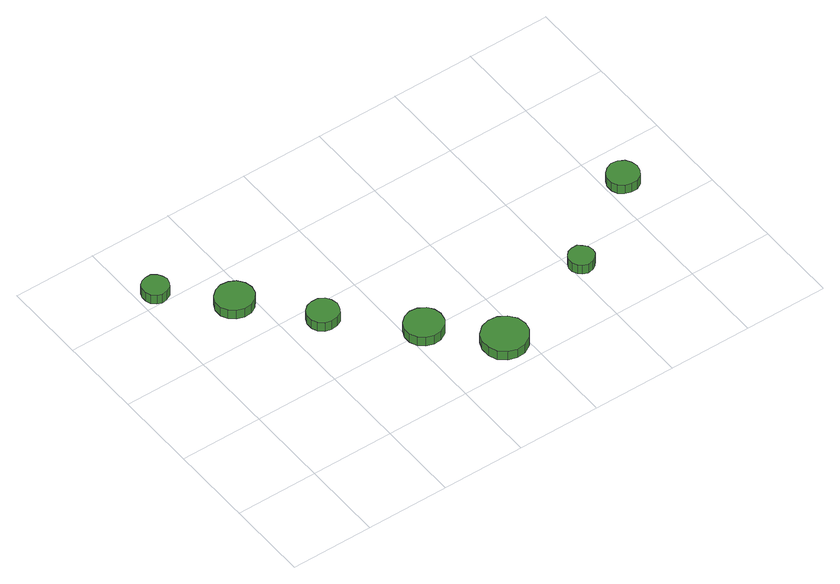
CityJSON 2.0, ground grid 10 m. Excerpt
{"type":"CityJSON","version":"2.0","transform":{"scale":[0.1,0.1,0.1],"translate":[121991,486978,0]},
"CityObjects":{
"tree1":{"type":"SolitaryVegetationObject","attributes":{"function":"something"},"geometry":[{"type":"MultiSurface","lod":"1","boundaries":[[[0,1,2,3,4,5,6,7,8,9,10,11,12,13,14]],[[15,16,17,18,19,20,21,22,23,24,25,26,27,28,29]],[[0,29,28,1]],[[1,28,27,2]],[[2,27,26,3]],[[3,26,25,4]],[[4,25,24,5]],[[5,24,23,6]],[[6,23,22,7]],[[7,22,21,8]],[[8,21,20,9]],[[9,20,19,10]],[[10,19,18,11]],[[11,18,17,12]],[[12,17,16,13]],[[13,16,15,14]],[[14,15,29,0]]]}]},
"tree2":{"type":"SolitaryVegetationObject","attributes":{"function":"something"},"geometry":[{"type":"MultiSurface","lod":"1","boundaries":[[[30,31,32,33,34,35,36,37,38,39,40,41,42,43,44]],[[45,46,47,48,49,50,51,52,53,54,55,56,57,58,59]],[[30,59,58,31]],[[31,58,57,32]],[[32,57,56,33]],[[33,56,55,34]],[[34,55,54,35]],[[35,54,53,36]],[[36,53,52,37]],[[37,52,51,38]],[[38,51,50,39]],[[39,50,49,40]],[[40,49,48,41]],[[41,48,47,42]],[[42,47,46,43]],[[43,46,45,44]],[[44,45,59,30]]]}]},
"tree3":{"type":"SolitaryVegetationObject","attributes":{"function":"something"},"geometry":[{"type":"MultiSurface","lod":"1","boundaries":[[[60,61,62,63,64,65,66,67,68,69,70,71,72,73,74]],[[75,76,77,78,79,80,81,82,83,84,85,86,87,88,89]],[[60,89,88,61]],[[61,88,87,62]],[[62,87,86,63]],[[63,86,85,64]],[[64,85,84,65]],[[65,84,83,66]],[[66,83,82,67]],[[67,82,81,68]],[[68,81,80,69]],[[69,80,79,70]],[[70,79,78,71]],[[71,78,77,72]],[[72,77,76,73]],[[73,76,75,74]],[[74,75,89,60]]]}]},
"tree4":{"type":"SolitaryVegetationObject","attributes":{"function":"something"},"geometry":[{"type":"MultiSurface","lod":"1","boundaries":[[[90,91,92,93,94,95,96,97,98,99,100,101,102,103,104]],[[105,106,107,108,109,110,111,112,113,114,115,116,117,118,119]],[[90,119,118,91]],[[91,118,117,92]],[[92,117,116,93]],[[93,116,115,94]],[[94,115,114,95]],[[95,114,113,96]],[[96,113,112,97]],[[97,112,111,98]],[[98,111,110,99]],[[99,110,109,100]],[[100,109,108,101]],[[101,108,107,102]],[[102,107,106,103]],[[103,106,105,104]],[[104,105,119,90]]]}]},
"tree5":{"type":"SolitaryVegetationObject","attributes":{"function":"something"},"geometry":[{"type":"MultiSurface","lod":"1","boundaries":[[[120,121,122,123,124,125,126,127,128,129,130,131,132,133,134]],[[135,136,137,138,139,140,141,142,143,144,145,146,147,148,149]],[[120,149,148,121]],[[121,148,147,122]],[[122,147,146,123]],[[123,146,145,124]],[[124,145,144,125]],[[125,144,143,126]],[[126,143,142,127]],[[127,142,141,128]],[[128,141,140,129]],[[129,140,139,130]],[[130,139,138,131]],[[131,138,137,132]],[[132,137,136,133]],[[133,136,135,134]],[[134,135,149,120]]]}]},
"tree6":{"type":"SolitaryVegetationObject","attributes":{"function":"something"},"geometry":[{"type":"MultiSurface","lod":"1","boundaries":[[[150,151,152,153,154,155,156,157,158,159,160,161,162,163,164]],[[165,166,167,168,169,170,171,172,173,174,175,176,177,178,179]],[[150,179,178,151]],[[151,178,177,152]],[[152,177,176,153]],[[153,176,175,154]],[[154,175,174,155]],[[155,174,173,156]],[[156,173,172,157]],[[157,172,171,158]],[[158,171,170,159]],[[159,170,169,160]],[[160,169,168,161]],[[161,168,167,162]],[[162,167,166,163]],[[163,166,165,164]],[[164,165,179,150]]]}]},
"tree7":{"type":"SolitaryVegetationObject","attributes":{"function":"something"},"geometry":[{"type":"MultiSurface","lod":"1","boundaries":[[[180,181,182,183,184,185,186,187,188,189,190,191,192,193,194]],[[195,196,197,198,199,200,201,202,203,204,205,206,207,208,209]],[[180,209,208,181]],[[181,208,207,182]],[[182,207,206,183]],[[183,206,205,184]],[[184,205,204,185]],[[185,204,203,186]],[[186,203,202,187]],[[187,202,201,188]],[[188,201,200,189]],[[189,200,199,190]],[[190,199,198,191]],[[191,198,197,192]],[[192,197,196,193]],[[193,196,195,194]],[[194,195,209,180]]]}]}
},
"vertices":[
[37,316,14],[35,322,14],[32,327,14],[26,331,14],[19,331,14],[13,329,14],[8,325,14],[6,319,14],[6,313,14],[8,307,14],[13,302,14],[19,300,14],[26,301,14],[32,304,14],[35,309,14],[35,309,1],[32,304,1],[26,301,1],[19,300,1],[13,302,1],[8,307,1],[6,313,1],[6,319,1],[8,325,1],[13,329,1],[19,331,1],[26,331,1],[32,327,1],[35,322,1],[37,316,1],
[102,252,15],[100,261,15],[94,269,15],[86,273,15],[77,274,15],[68,271,15],[61,265,15],[57,257,15],[57,247,15],[61,239,15],[68,233,15],[77,230,15],[86,231,15],[94,235,15],[100,243,15],[100,243,2],[94,235,2],[86,231,2],[77,230,2],[68,233,2],[61,239,2],[57,247,2],[57,257,2],[61,265,2],[68,271,2],[77,274,2],[86,273,2],[94,269,2],[100,261,2],[102,252,2],
[160,177,17],[158,185,17],[154,191,17],[147,195,17],[139,195,17],[132,193,17],[126,188,17],[123,181,17],[123,173,17],[126,166,17],[132,161,17],[139,159,17],[147,160,17],[154,163,17],[158,170,17],[158,170,4],[154,163,4],[147,160,4],[139,159,4],[132,161,4],[126,166,4],[123,173,4],[123,181,4],[126,188,4],[132,193,4],[139,195,4],[147,195,4],[154,191,4],[158,185,4],[160,177,4],
[239,98,19],[237,107,19],[232,114,19],[223,119,19],[214,120,19],[205,117,19],[198,111,19],[194,102,19],[194,93,19],[198,84,19],[205,78,19],[214,75,19],[223,76,19],[232,81,19],[237,88,19],[237,88,6],[232,81,6],[223,76,6],[214,75,6],[205,78,6],[198,84,6],[194,93,6],[194,102,6],[198,111,6],[205,117,6],[214,120,6],[223,119,6],[232,114,6],[237,107,6],[239,98,6],
[302,31,21],[300,42,21],[293,51,21],[283,57,21],[272,58,21],[262,55,21],[253,47,21],[249,37,21],[249,26,21],[253,16,21],[262,8,21],[272,5,21],[283,6,21],[293,12,21],[300,21,21],[300,21,8],[293,12,8],[283,6,8],[272,5,8],[262,8,8],[253,16,8],[249,26,8],[249,37,8],[253,47,8],[262,55,8],[272,58,8],[283,57,8],[293,51,8],[300,42,8],[302,31,8],
[424,76,22],[423,82,22],[419,87,22],[414,91,22],[407,91,22],[401,89,22],[397,85,22],[394,79,22],[394,73,22],[397,67,22],[401,63,22],[407,61,22],[414,62,22],[419,65,22],[423,70,22],[423,70,9],[419,65,9],[414,62,9],[407,61,9],[401,63,9],[397,67,9],[394,73,9],[394,79,9],[397,85,9],[401,89,9],[407,91,9],[414,91,9],[419,87,9],[423,82,9],[424,76,9],
[537,150,20],[535,158,20],[531,164,20],[524,168,20],[516,169,20],[509,166,20],[503,161,20],[500,154,20],[500,146,20],[503,139,20],[509,134,20],[516,132,20],[524,132,20],[531,136,20],[535,142,20],[535,142,7],[531,136,7],[524,132,7],[516,132,7],[509,134,7],[503,139,7],[500,146,7],[500,154,7],[503,161,7],[509,166,7],[516,169,7],[524,168,7],[531,164,7],[535,158,7],[537,150,7]
]}
